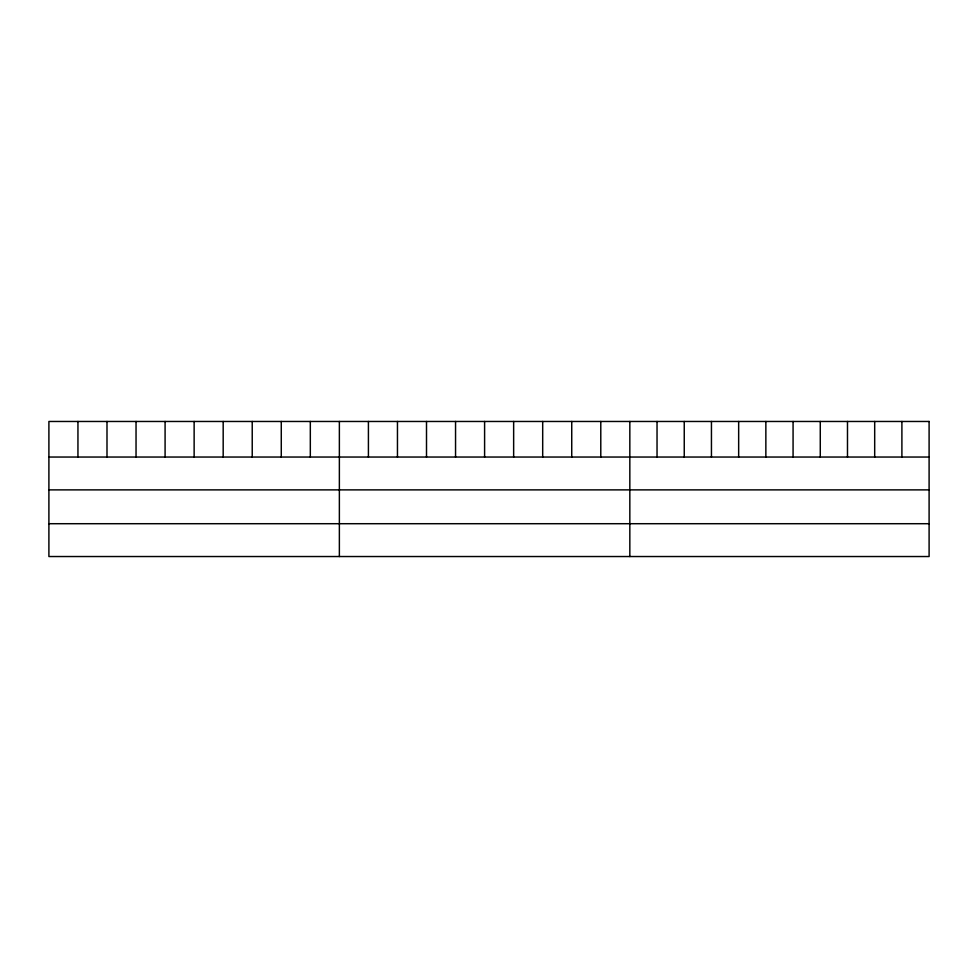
<?xml version="1.0" encoding="UTF-8"?>
<svg xmlns="http://www.w3.org/2000/svg" width="978" height="978" viewBox="0 0 978 978"><rect width="100%" height="100%" fill="white"/><g stroke="black" fill="none" stroke-linecap="round" stroke-linejoin="round"><path stroke-width="1.47" d="M48.9 457.044L929.1 457.044M48.9 489.88L929.1 489.88M48.9 523.707L929.1 523.707M901.899 421.469L901.899 457.044M874.687 421.469L874.687 457.044M847.486 421.469L847.486 457.044M820.273 421.469L820.273 457.044M793.072 421.469L793.072 457.044M765.86 421.469L765.86 457.044M738.659 421.469L738.659 457.044M711.446 421.469L711.446 457.044M684.245 421.469L684.245 457.044M657.033 421.469L657.033 457.044M629.832 421.469L629.832 556.531M600.785 421.469L600.785 457.044M571.739 421.469L571.739 457.044M542.692 421.469L542.692 457.044M513.646 421.469L513.646 457.044M484.599 421.469L484.599 457.044M455.552 421.469L455.552 457.044M426.506 421.469L426.506 457.044M397.459 421.469L397.459 457.044M368.413 421.469L368.413 457.044M339.366 421.469L339.366 556.531M310.319 421.469L310.319 457.044M281.273 421.469L281.273 457.044M252.226 421.469L252.226 457.044M223.18 421.469L223.18 457.044M194.133 421.469L194.133 457.044M165.086 421.469L165.086 457.044M136.04 421.469L136.04 457.044M106.993 421.469L106.993 457.044M77.947 421.469L77.947 457.044M929.1 421.469L48.9 421.469L48.9 556.531L929.1 556.531L929.1 421.469"/></g></svg>
